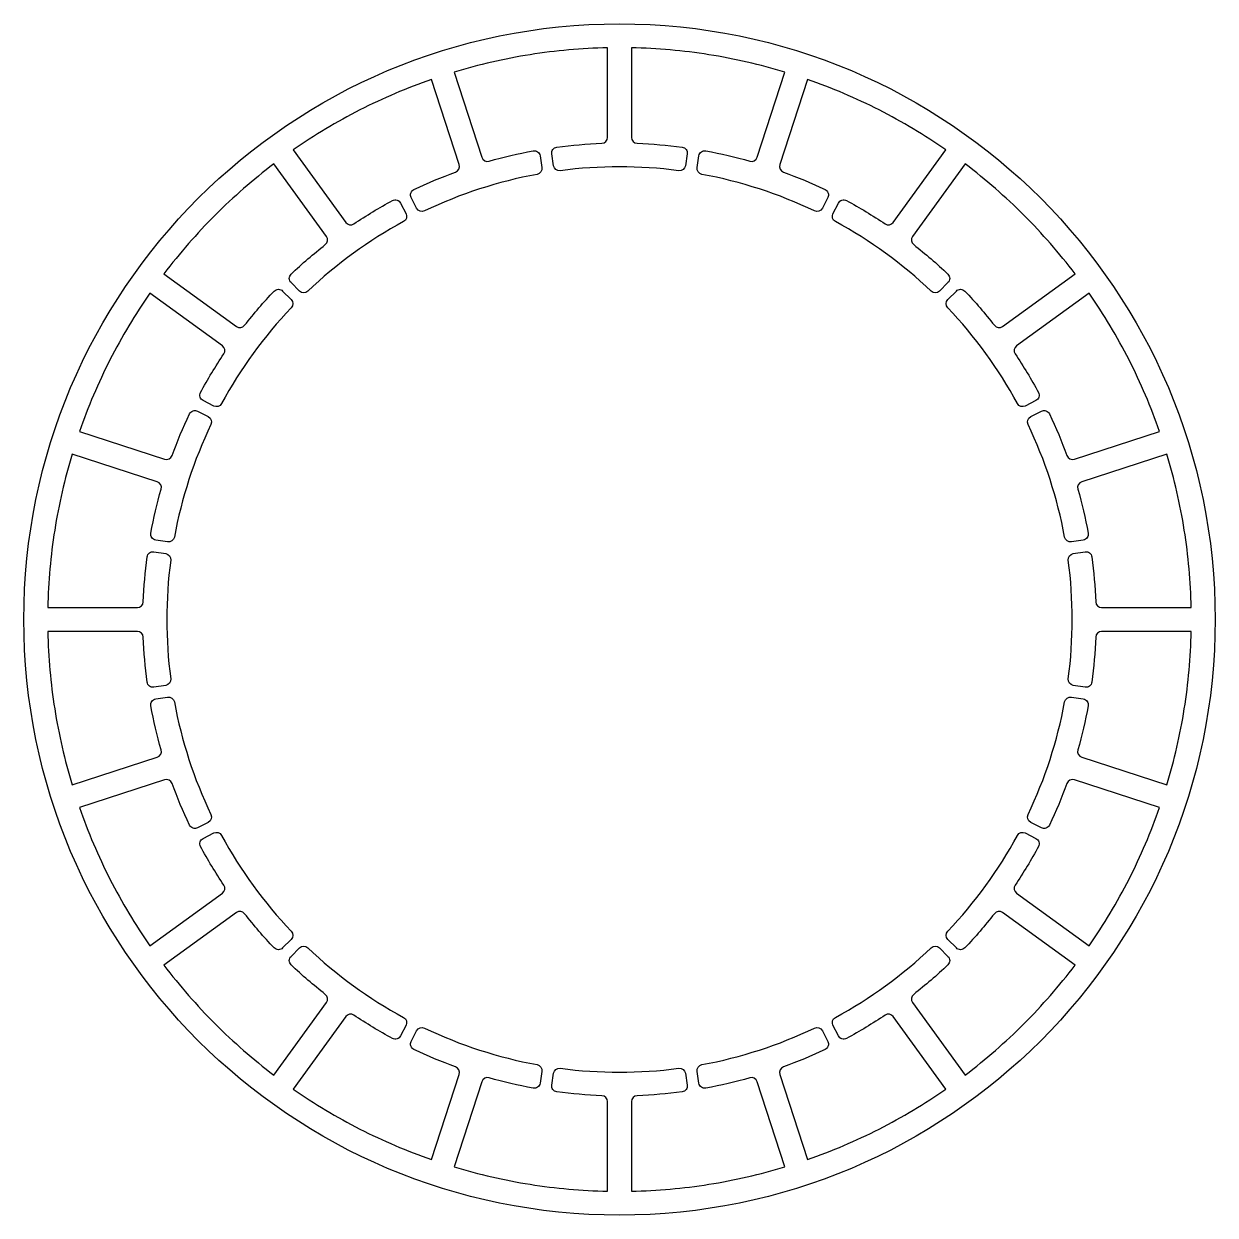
# Model space of a CAD drawing. Header units: centimetres. Extents: x 17.5 to 42.5, y 17.5 to 42.5.
import ezdxf

# ---------------------------------------------------------------- set-up
doc = ezdxf.new("R2010")
doc.units = ezdxf.units.CM
doc.layers.add('schita', color=7, linetype='Continuous')

msp = doc.modelspace()

# ---------------------------------------------------------------- linework, layer by layer
at = {"layer": 'schita', "ltscale": 0.1}
for p, q in [((29.75, 42.497), (29.75, 42.5)), ((30.25, 42.497), (30.25, 42.5))]:
    msp.add_line(p, q, dxfattribs=at)
msp.add_lwpolyline([(28.123, 18.148, 0.034074), (29.75, 18.003), (29.75, 19.882, 0.403404), (29.63, 20.007, -0.023683), (28.686, 20.087, -0.421649), (28.579, 20.23), (28.618, 20.477, -0.406625), (28.758, 20.582, 0.065645), (31.242, 20.582, -0.406625), (31.382, 20.477), (31.421, 20.23, -0.421649), (31.314, 20.087, -0.023683), (30.37, 20.007, 0.403404), (30.25, 19.882), (30.25, 18.003, 0.034074), (31.877, 18.148, 0.034074), (33.47, 18.513), (32.889, 20.3, 0.403404), (32.736, 20.382, -0.023683), (31.814, 20.166, -0.421649), (31.668, 20.269), (31.629, 20.516, -0.406625), (31.729, 20.659, 0.065645), (34.092, 21.426, -0.406625), (34.257, 21.37), (34.37, 21.147, -0.421649), (34.313, 20.978, -0.023683), (33.44, 20.61, 0.403404), (33.364, 20.454), (33.945, 18.667, 0.034074), (35.448, 19.308, 0.034074), (36.85, 20.147), (35.745, 21.667, 0.403404), (35.574, 21.698, -0.023683), (34.764, 21.208, -0.421649), (34.593, 21.261), (34.48, 21.484, -0.406625), (34.531, 21.65, 0.065645), (36.541, 23.11, -0.406625), (36.715, 23.108), (36.892, 22.931, -0.421649), (36.89, 22.752, -0.023683), (36.173, 22.133, 0.403404), (36.149, 21.961), (37.254, 20.441, 0.034074), (38.485, 21.515, 0.034074), (39.559, 22.746), (38.039, 23.851, 0.403404), (37.867, 23.827, -0.023683), (37.248, 23.11, -0.421649), (37.069, 23.108), (36.892, 23.285, -0.406625), (36.89, 23.459, 0.065645), (38.35, 25.469, -0.406625), (38.516, 25.52), (38.739, 25.407, -0.421649), (38.792, 25.236, -0.023683), (38.302, 24.426, 0.403404), (38.333, 24.255), (39.853, 23.15, 0.034074), (40.692, 24.552, 0.034074), (41.333, 26.055), (39.546, 26.636, 0.403404), (39.39, 26.56, -0.023683), (39.022, 25.687, -0.421649), (38.853, 25.63), (38.63, 25.743, -0.406625), (38.574, 25.908, 0.065645), (39.341, 28.271, -0.406625), (39.484, 28.371), (39.731, 28.332, -0.421649), (39.834, 28.186, -0.023683), (39.618, 27.264, 0.403404), (39.7, 27.111), (41.487, 26.53, 0.034074), (41.852, 28.123, 0.034074), (41.997, 29.75), (40.118, 29.75, 0.403404), (39.993, 29.63, -0.023683), (39.913, 28.686, -0.421649), (39.77, 28.579), (39.523, 28.618, -0.406625), (39.418, 28.758, 0.065645), (39.418, 31.242, -0.406625), (39.523, 31.382), (39.77, 31.421, -0.421649), (39.913, 31.314, -0.023683), (39.993, 30.37, 0.403404), (40.118, 30.25), (41.997, 30.25, 0.034074), (41.852, 31.877, 0.034074), (41.487, 33.47), (39.7, 32.889, 0.403404), (39.618, 32.736, -0.023683), (39.834, 31.814, -0.421649), (39.731, 31.668), (39.484, 31.629, -0.406625), (39.341, 31.729, 0.065645), (38.574, 34.092, -0.406625), (38.63, 34.257), (38.853, 34.37, -0.421649), (39.022, 34.313, -0.023683), (39.39, 33.44, 0.403404), (39.546, 33.364), (41.333, 33.945, 0.034074), (40.692, 35.448, 0.034074), (39.853, 36.85), (38.333, 35.745, 0.403404), (38.302, 35.574, -0.023683), (38.792, 34.764, -0.421649), (38.739, 34.593), (38.516, 34.48, -0.406625), (38.35, 34.531, 0.065645), (36.89, 36.541, -0.406625), (36.892, 36.715), (37.069, 36.892, -0.421649), (37.248, 36.89, -0.023683), (37.867, 36.173, 0.403404), (38.039, 36.149), (39.559, 37.254, 0.034074), (38.485, 38.485, 0.034074), (37.254, 39.559), (36.149, 38.039, 0.403404), (36.173, 37.867, -0.023683), (36.89, 37.248, -0.421649), (36.892, 37.069), (36.715, 36.892, -0.406625), (36.541, 36.89, 0.065645), (34.531, 38.35, -0.406625), (34.48, 38.516), (34.593, 38.739, -0.421649), (34.764, 38.792, -0.023683), (35.574, 38.302, 0.403404), (35.745, 38.333), (36.85, 39.853, 0.034074), (35.448, 40.692, 0.034074), (33.945, 41.333), (33.364, 39.546, 0.403404), (33.44, 39.39, -0.023683), (34.313, 39.022, -0.421649), (34.37, 38.853), (34.257, 38.63, -0.406625), (34.092, 38.574, 0.065645), (31.729, 39.341, -0.406625), (31.629, 39.484), (31.668, 39.731, -0.421649), (31.814, 39.834, -0.023683), (32.736, 39.618, 0.403404), (32.889, 39.7), (33.47, 41.487, 0.034074), (31.877, 41.852, 0.034074), (30.25, 41.997), (30.25, 40.118, 0.403404), (30.37, 39.993, -0.023683), (31.314, 39.913, -0.421649), (31.421, 39.77), (31.382, 39.523, -0.406625), (31.242, 39.418, 0.065645), (28.758, 39.418, -0.406625), (28.618, 39.523), (28.579, 39.77, -0.421649), (28.686, 39.913, -0.023683), (29.63, 39.993, 0.403404), (29.75, 40.118), (29.75, 41.997, 0.034074), (28.123, 41.852, 0.034074), (26.53, 41.487), (27.111, 39.7, 0.403404), (27.264, 39.618, -0.023683), (28.186, 39.834, -0.421649), (28.332, 39.731), (28.371, 39.484, -0.406625), (28.271, 39.341, 0.065645), (25.908, 38.574, -0.406625), (25.743, 38.63), (25.63, 38.853, -0.421649), (25.687, 39.022, -0.023683), (26.56, 39.39, 0.403404), (26.636, 39.546), (26.055, 41.333, 0.034074), (24.552, 40.692, 0.034074), (23.15, 39.853), (24.255, 38.333, 0.403404), (24.426, 38.302, -0.023683), (25.236, 38.792, -0.421649), (25.407, 38.739), (25.52, 38.516, -0.406625), (25.469, 38.35, 0.065645), (23.459, 36.89, -0.406625), (23.285, 36.892), (23.108, 37.069, -0.421649), (23.11, 37.248, -0.023683), (23.827, 37.867, 0.403404), (23.851, 38.039), (22.746, 39.559, 0.034074), (21.515, 38.485, 0.034074), (20.441, 37.254), (21.961, 36.149, 0.403404), (22.133, 36.173, -0.023683), (22.752, 36.89, -0.421649), (22.931, 36.892), (23.108, 36.715, -0.406625), (23.11, 36.541, 0.065645), (21.65, 34.531, -0.406625), (21.484, 34.48), (21.261, 34.593, -0.421649), (21.208, 34.764, -0.023683), (21.698, 35.574, 0.403404), (21.667, 35.745), (20.147, 36.85, 0.034074), (19.308, 35.448, 0.034074), (18.667, 33.945), (20.454, 33.364, 0.403404), (20.61, 33.44, -0.023683), (20.978, 34.313, -0.421649), (21.147, 34.37), (21.37, 34.257, -0.406625), (21.426, 34.092, 0.065645), (20.659, 31.729, -0.406625), (20.516, 31.629), (20.269, 31.668, -0.421649), (20.166, 31.814, -0.023683), (20.382, 32.736, 0.403404), (20.3, 32.889), (18.513, 33.47, 0.034074), (18.148, 31.877, 0.034074), (18.003, 30.25), (19.882, 30.25, 0.403404), (20.007, 30.37, -0.023683), (20.087, 31.314, -0.421649), (20.23, 31.421), (20.477, 31.382, -0.406625), (20.582, 31.242, 0.065645), (20.582, 28.758, -0.406625), (20.477, 28.618), (20.23, 28.579, -0.421649), (20.087, 28.686, -0.023683), (20.007, 29.63, 0.403404), (19.882, 29.75), (18.003, 29.75, 0.034074), (18.148, 28.123, 0.034074), (18.513, 26.53), (20.3, 27.111, 0.403404), (20.382, 27.264, -0.023683), (20.166, 28.186, -0.421649), (20.269, 28.332), (20.516, 28.371, -0.406625), (20.659, 28.271, 0.065645), (21.426, 25.908, -0.406625), (21.37, 25.743), (21.147, 25.63, -0.421649), (20.978, 25.687, -0.023683), (20.61, 26.56, 0.403404), (20.454, 26.636), (18.667, 26.055, 0.034074), (19.308, 24.552, 0.034074), (20.147, 23.15), (21.667, 24.255, 0.403404), (21.698, 24.426, -0.023683), (21.208, 25.236, -0.421649), (21.261, 25.407), (21.484, 25.52, -0.406625), (21.65, 25.469, 0.065645), (23.11, 23.459, -0.406625), (23.108, 23.285), (22.931, 23.108, -0.421649), (22.752, 23.11, -0.023683), (22.133, 23.827, 0.403404), (21.961, 23.851), (20.441, 22.746, 0.034074), (21.515, 21.515, 0.034074), (22.746, 20.441), (23.851, 21.961, 0.403404), (23.827, 22.133, -0.023683), (23.11, 22.752, -0.421649), (23.108, 22.931), (23.285, 23.108, -0.406625), (23.459, 23.11, 0.065645), (25.469, 21.65, -0.406625), (25.52, 21.484), (25.407, 21.261, -0.421649), (25.236, 21.208, -0.023683), (24.426, 21.698, 0.403404), (24.255, 21.667), (23.15, 20.147, 0.034074), (24.552, 19.308, 0.034074), (26.055, 18.667), (26.636, 20.454, 0.403404), (26.56, 20.61, -0.023683), (25.687, 20.978, -0.421649), (25.63, 21.147), (25.743, 21.37, -0.406625), (25.908, 21.426, 0.065645), (28.271, 20.659, -0.406625), (28.371, 20.516), (28.332, 20.269, -0.421649), (28.186, 20.166, -0.023683), (27.264, 20.382, 0.403404), (27.111, 20.3), (26.53, 18.513, 0.034074)], format="xyb", close=True, dxfattribs=at)
at = {"layer": 'schita'}
msp.add_circle((30, 30), 12.5, dxfattribs=at)

doc.saveas('drawing.dxf')
